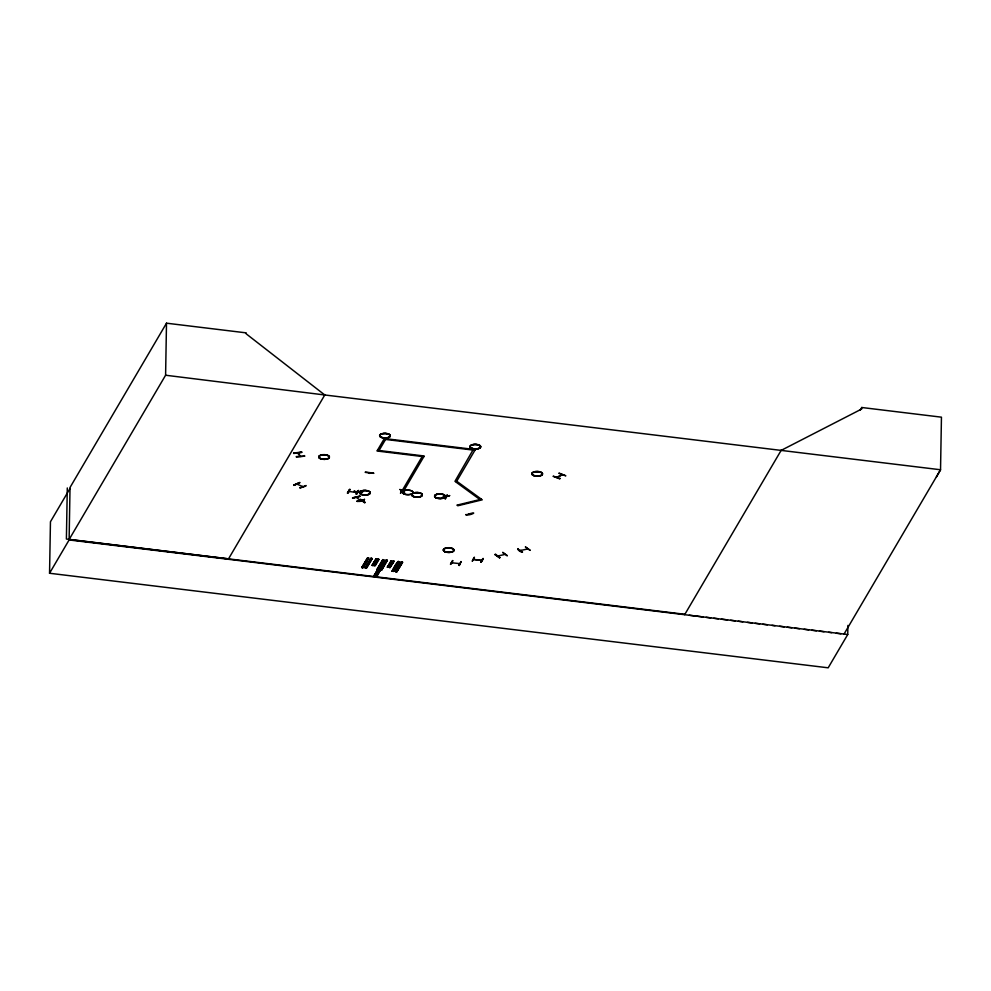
<?xml version="1.0" encoding="UTF-8"?>
<svg xmlns="http://www.w3.org/2000/svg" width="991" height="991" viewBox="0 0 991 991"><rect width="100%" height="100%" fill="white"/><g stroke="black" fill="none" stroke-linecap="round" stroke-linejoin="round"><path stroke-width="1.49" d="M847.9 625.408L847.739 634.5L828.179 667.81L49.55 573.256L50.454 521.749L70.014 488.439M67.289 487.956L66.397 539.03L228.525 558.874M49.55 573.256L69.11 539.946L70.027 487.473L166.5 323.19L246.202 332.865L246.189 333.831L324.775 394.975L940.533 469.759L941.45 417.174L861.749 407.499L860.188 410.15M684.88 614.296L69.122 539.513L165.596 375.23L166.5 323.19M301.846 452.045L293.708 453.048M299.765 482.431L293.819 484.995M304.46 455.575L304.596 456.207L296.309 456.578M299.963 488.055C311.298 482.728 304.757 487.547 299.963 487.622M349.885 489.22L347.804 492.75M360.043 496.02L352.685 497.779M354.221 490.979L354.097 491.598L362.508 492.007M356.562 494.224C361.182 484.896 356.871 495.884 356.103 493.753M357.045 501C356.636 502.065 365.877 501.161 364.403 499.241M373.607 473.103L365.332 472.075M360.216 499.464L364.564 502.697L364.985 502.164M399.893 489.393L404.65 492.948L400.29 489.69M400.575 492.998L402.631 489.789L400.5 493.307M449.728 495.562L442.37 497.321M444.996 498.399L445.455 498.882L447.127 494.868M450.608 564.04L452.676 560.51M458.907 565.043L459.353 565.527L460.976 561.513M465.931 514.936C481.762 509.733 468.941 516.658 465.943 514.502M472.373 561.166L474.441 557.215M481.118 562.194C485.701 552.978 481.502 563.842 480.672 561.748M495.413 554.08L499.761 557.623M495.042 554.551L499.402 557.822L499.823 557.289M502.747 552.297L507.157 555.505M518.082 548.618C516.336 549.534 522.517 553.3 522.48 551.826M525.416 546.834L530.222 550.377L525.515 547.193M559.11 473.413L565.836 475.829L559.035 473.066M553.164 476.349L559.655 478.826L559.977 478.257M861.749 407.499L861.724 408.998L781.131 450.397M358.222 491.908L358.531 491.908M369.185 473.066L369.37 473.425M354.196 491.375L362.483 492.403M296.891 484.103L302.515 486.482M553.424 476.163L559.915 478.641M300.298 456.145L297.622 452.998M518.008 549.002L522.48 552.26M364.911 502.548L360.513 499.353L364.874 502.573M293.757 485.33L299.418 482.716M347.73 493.097L349.798 489.566M349.414 489.566L347.345 493.122M452.602 560.856L450.484 564.399L452.676 560.931M472.311 561.055L473.995 557.537M936.445 476.919L940.533 469.759L844.059 634.042M556.682 477.34L562.17 474.701M228.289 559.258L324.998 394.591M324.875 394.988L165.596 375.23M347.804 493.171L349.873 489.641M379.058 450.509L385.97 438.74M356.351 492.217C358.977 493.134 347.333 491.003 349.526 491.598M356.178 494.125L358.246 490.595M422.216 456.492L401.714 491.387L403.325 491.586L424.235 455.996L377.447 450.31L379.07 449.864M362.347 567.62L368.07 558.044L367.413 557.97L361.826 567.558L363.263 567.707L368.553 557.797L362.979 567.521M362.173 567.422L367.785 557.859L361.826 567.558L362.632 567.657L368.875 558.144M365.159 567.967L371.08 558.119L365.159 567.967L366.038 568.078M366.311 567.93L372.207 558.552L371.377 558.478M366.571 568.14L372.207 558.552M372.059 565.39L376.01 558.825L378.996 559.395L375.23 565.787L372.096 565.415L376.035 558.924M372.653 565.465L376.555 558.887M378.24 559.097L374.288 565.675L378.773 559.258M376.976 569.404L382.91 559.556L377.249 569.255M373.756 576.105C386.217 556.199 366.286 589.62 378.215 569.924M377.868 569.887L373.88 576.229L377.608 569.453M378.091 569.342L384.037 559.989M383.938 560.002L378.401 569.565M380.21 570.06C369.259 588.282 383.975 562.628 386.279 560.126L386.23 560.101M375.75 576.465L379.726 569.998L381.386 569.775L386.998 560.212M379.912 570.122L375.961 576.366M380.358 569.837L386.242 559.965L380.841 569.875L381.758 569.961L387.047 560.064L381.126 569.912M381.733 569.986L387.37 560.398M387.456 567.149L391.148 560.77L387.791 567.323M388.113 567.347L391.705 560.733L387.208 567.224M387.815 567.31L391.916 560.98M390.008 567.595L393.365 561.042M389.797 567.558L393.935 561.017L389.426 567.509M394.145 561.24L389.971 567.57L393.39 561.042M392.486 571.113L392.126 571.225C397.602 558.701 403.064 557.586 393.563 571.411L398.915 561.649L393.291 571.212M392.225 571.262L398.023 561.538M401.082 562.095L395.459 571.646L401.392 561.81L396.103 571.708M401.615 562.157L402.532 562.244L396.363 571.77M396.586 571.609L402.247 562.07M402.532 562.244L396.809 571.819L402.507 562.269M452.503 562.739L451.859 562.628M459.973 563.644L459.13 563.718M481.663 560.472L473.562 559.345M480.66 562.182L482.852 558.602M684.657 614.68L781.354 450.013M365.345 472.397L373.718 473.339M402.408 491.858L401.603 491.747L402.557 491.747M445.095 497.011L446.322 497.222M447.189 495.24L445.108 498.783M469.053 513.796L469.709 513.97M372.269 565.291L372.827 565.378M398.828 561.637L392.944 571.349L393.576 571.398M392.126 571.225L398.332 561.761M395.459 571.646L396.908 571.807M360.588 500.579L356.71 497.717M300.496 456.455L297.932 452.998M497.532 556.038L504.407 554.588M520.201 550.575L527.683 548.952M362.718 500.913L363.536 500.74M401.256 491.548L402.135 491.511L401.392 491.672M556.979 477.451L562.331 474.813M293.807 485.417L299.753 482.865M302.453 486.47L302.825 486.829M497.618 556.025L498.275 555.889M481.552 560.472L473.376 559.481M481.378 499.204L456.938 505.15L457.792 505.769L482.233 499.823L456.727 481.23L455.117 481.031L473.302 449.443L474.924 449.641L474.912 450.286L385.561 439.434M495.005 554.613L499.811 557.722M527.063 549.125L527.534 548.816M352.462 498.002L360.018 496.318L352.685 498.213M520.461 550.699L521.018 550.401M363.338 500.74L362.867 501.05M293.547 453.259L301.821 452.342L293.695 453.482M296.346 457L304.584 456.133M423.826 456.69L377.038 451.004L384.359 438.542L475.308 449.592L456.727 481.23L455.303 481.576L479.954 499.551M451.685 562.777L459.886 563.631M375.626 559.481L378.401 559.816M373.991 562.256L376.766 562.591M373.619 562.9L376.382 563.235M373.285 563.483L376.047 563.817M372.901 564.127L375.663 564.461M372.653 564.56L375.416 564.895M689.253 615.238L703.04 616.935M706.1 617.306L710.696 617.864M713.768 618.248L718.364 618.805M721.423 619.177L727.555 619.932M730.615 620.304L735.211 620.861M738.27 621.246L742.866 621.803M747.462 622.36L752.058 622.93M755.13 623.302L759.725 623.859M762.785 624.243L767.381 624.801M771.977 625.358L775.036 625.742M779.632 626.3L784.228 626.869M787.3 627.241L791.896 627.798M794.955 628.17L799.551 628.74M804.147 629.297L808.743 629.867M811.802 630.239L816.398 630.796M819.47 631.18L824.066 631.738M828.662 632.295L831.722 632.679M836.317 633.237L840.913 633.794M69.11 539.946L847.739 634.5M502.809 552.644L507.219 555.852M445.256 497.048L445.888 496.937M461.088 561.897L458.957 565.378M449.505 495.773L442.37 497.755M380.271 570.06L376.642 576.576L380.271 570.06M364.428 499.588L357.07 501.396L364.428 499.588M413.309 496.503A5.339 2.292 1 0 0 422.203 495.537A5.339 2.292 1 0 0 415.551 492.688A5.339 2.292 1 0 0 413.309 496.503A5.314 2.279 1 0 0 422.178 495.537A5.314 2.279 1 0 0 415.563 492.688A5.314 2.279 1 0 0 413.334 496.491M413.309 496.305A5.351 2.292 1 0 0 422.216 495.339A5.351 2.292 1 0 0 415.551 492.477A5.351 2.292 1 0 0 413.309 496.305M404.055 493.989A5.339 2.292 1 0 0 412.937 493.022A5.339 2.292 1 0 0 406.285 490.173A5.339 2.292 1 0 0 404.055 493.989A5.327 2.279 1 0 0 412.925 493.022A5.327 2.279 1 0 0 406.298 490.173A5.327 2.279 1 0 0 404.055 493.989M444.971 551.752A5.339 2.292 1 0 0 453.853 550.785A5.339 2.292 1 0 0 447.214 547.936A5.339 2.292 1 0 0 444.971 551.752A5.314 2.279 1 0 0 453.828 550.798A5.314 2.279 1 0 0 447.214 547.961A5.314 2.279 1 0 0 444.984 551.764M444.971 551.578A5.351 2.292 1 0 0 453.866 550.612A5.351 2.292 1 0 0 447.214 547.75A5.351 2.292 1 0 0 444.971 551.578M436.201 497.891A5.339 2.292 1 0 0 445.095 496.925A5.314 2.279 1 0 0 438.456 494.075A5.339 2.292 1 0 0 436.201 497.891A5.314 2.279 1 0 0 445.07 496.912A5.339 2.292 1 0 0 438.443 494.075A5.314 2.279 1 0 0 436.226 497.878M436.201 497.693A5.351 2.292 1 0 0 445.108 496.726A5.351 2.292 1 0 0 438.443 493.877A5.351 2.292 1 0 0 436.201 497.693M533.48 475.507A5.339 2.292 1 0 0 542.362 474.54A5.314 2.279 1 0 0 535.722 471.691A5.339 2.292 1 0 0 533.48 475.507A5.314 2.279 1 0 0 542.35 474.528A5.339 2.292 1 0 0 535.722 471.691A5.314 2.279 1 0 0 533.492 475.482M533.48 475.296A5.351 2.292 1 0 0 542.374 474.33A5.351 2.292 1 0 0 535.722 471.468A5.351 2.292 1 0 0 533.48 475.296M471.629 448.353A5.351 2.292 1 0 0 480.524 447.387A5.351 2.292 1 0 0 473.871 444.538A5.351 2.292 1 0 0 471.629 448.353M471.629 448.155A5.351 2.292 1 0 0 480.524 447.189A5.351 2.292 1 0 0 473.871 444.34A5.351 2.292 1 0 0 471.629 448.155M471.642 448.353A5.314 2.279 1 0 0 480.499 447.387A5.314 2.279 1 0 0 473.871 444.55A5.314 2.279 1 0 0 471.642 448.353M381.262 437.39A5.351 2.292 1 0 0 390.169 436.424A5.327 2.279 1 0 0 383.517 433.562A5.351 2.292 1 0 0 381.262 437.39A5.327 2.279 1 0 0 390.144 436.412A5.351 2.292 1 0 0 383.517 433.562A5.327 2.279 1 0 0 381.287 437.365M381.275 437.192A5.351 2.292 1 0 0 390.169 436.226A5.351 2.292 1 0 0 383.517 433.364A5.351 2.292 1 0 0 381.275 437.192M320.39 458.672A5.339 2.292 1 0 0 329.272 457.718A5.339 2.292 1 0 0 322.632 454.857A5.339 2.292 1 0 0 320.39 458.672A5.327 2.279 1 0 0 329.26 457.743A5.327 2.279 1 0 0 322.632 454.894A5.327 2.279 1 0 0 320.403 458.697M320.39 458.499A5.351 2.292 1 0 0 329.285 457.532A5.351 2.292 1 0 0 322.632 454.683A5.351 2.292 1 0 0 320.39 458.499M361.207 494.422A5.339 2.292 1 0 0 370.089 493.456A5.327 2.279 1 0 0 363.449 490.595A5.327 2.279 1 0 0 361.207 494.398A5.327 2.279 1 0 0 370.077 493.431A5.339 2.292 1 0 0 363.449 490.607A5.339 2.292 1 0 0 361.207 494.422M361.207 494.224A5.351 2.292 1 0 0 370.101 493.258A5.351 2.292 1 0 0 363.449 490.409A5.351 2.292 1 0 0 361.207 494.224"/></g></svg>
